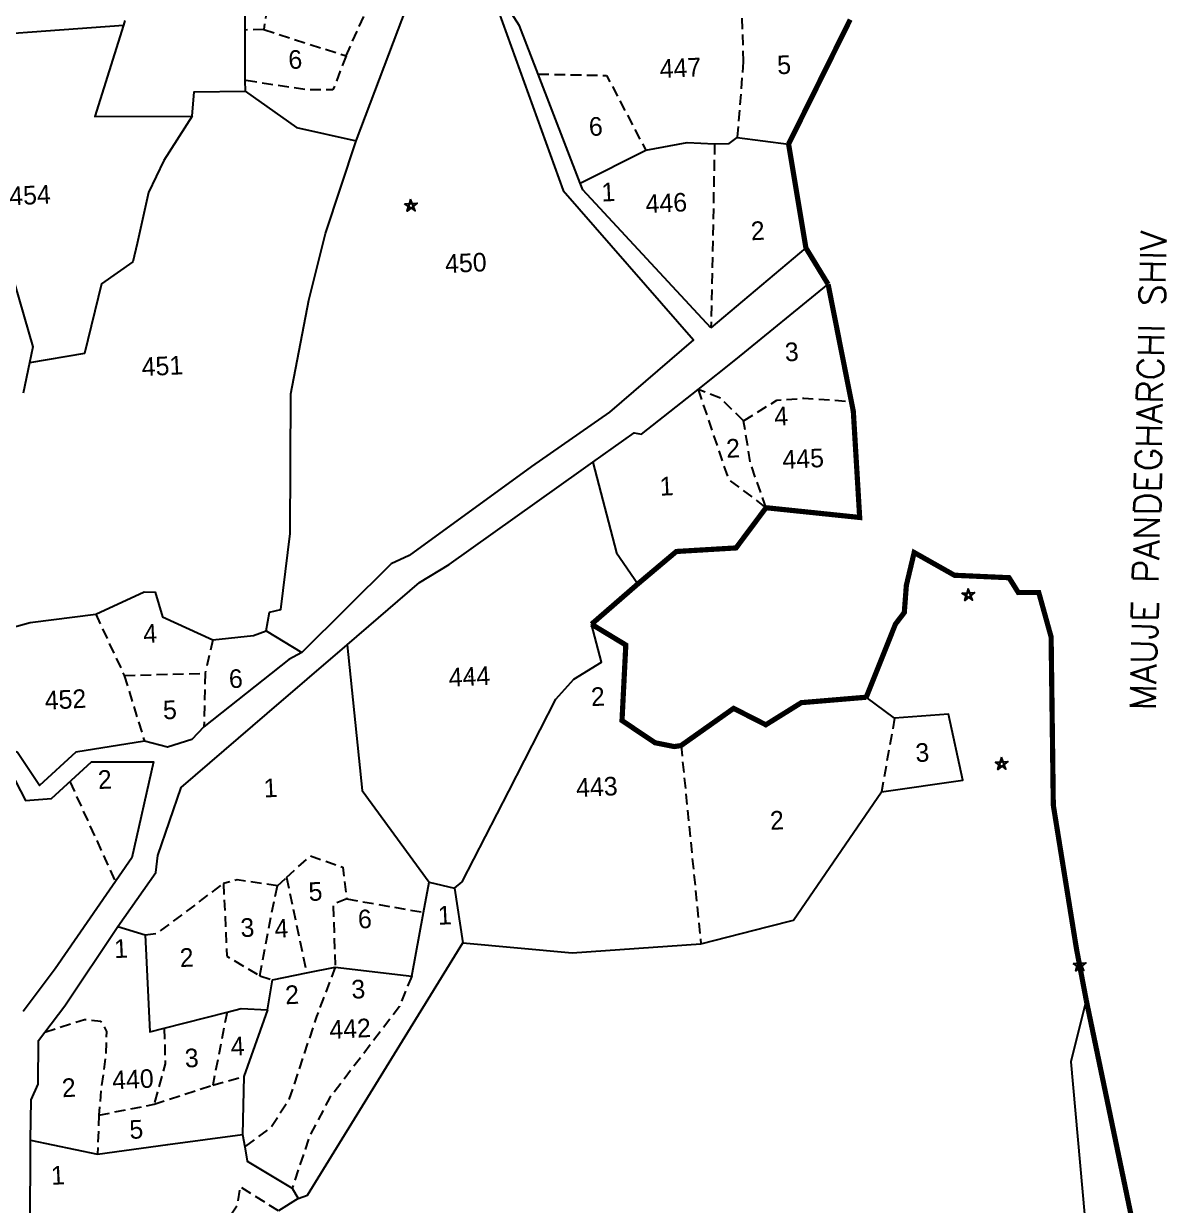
# Model space of a CAD drawing. Header units: metres. Extents: x 291404 to 294611, y 2095644 to 2100556.
# Drawn here: x 293308 to 293837, y 2097323 to 2097870 of the extents above; entities that cross this region are included whole.
import ezdxf
from ezdxf.enums import TextEntityAlignment as Align

# ---------------------------------------------------------------- set-up
doc = ezdxf.new("R2010")
doc.units = ezdxf.units.M
doc.header["$MEASUREMENT"] = 0
doc.linetypes.add('DASHDOT', pattern=[1, 0.5, -0.25, 0, -0.25])
doc.linetypes.add('DASHED', pattern=[0.75, 0.5, -0.25])
for name, color, linetype in [('POLY_PARCEL', 6, 'Continuous'), ('POLY_SUBPARCEL', 6, 'DASHED'), ('POLY_WATER', 4, 'Continuous'), ('SYM_STONE', 1, 'Continuous'), ('TEXT_MAPIN', 7, 'Continuous'), ('TEXT_MAPOUT', 7, 'Continuous'), ('TEXT_PARCEL', 7, 'Continuous'), ('V_BOUND_LINE', 7, 'Continuous'), ('V_BOUND_STREAM_LINE', 7, 'DASHDOT')]:
    doc.layers.add(name, color=color, linetype=linetype)
doc.styles.get("Standard").update_dxf_attribs({"font": 'simplex.shx'})
doc.styles.add('TEXT_MAP', font='', dxfattribs={"height": 2.5})
doc.styles.get('TEXT_MAP').set_extended_font_data('Kruti Dev 050')

# ---------------------------------------------------------------- blocks, each defined once
blk = doc.blocks.new('STONE_STAR')
for points in [[(-0.61, 0.2), (0.61, 0.2), (-0.38, -0.52), (-0.23, -0.07)], [(0, 0.64), (-0.38, -0.52), (0, -0.24), (0.38, -0.52)]]:
    blk.add_lwpolyline(points, close=True)
blk.add_lwpolyline([(-0.23, -0.07), (0, -0.24)])

msp = doc.modelspace()

# ---------------------------------------------------------------- linework, layer by layer
at = {"layer": 'POLY_PARCEL'}
for points in [[(293461.75, 2097815.84), (293502.34, 2097923.28), (293505.05, 2097925.94), (293505.76, 2097956.86)], [(293410.32, 2097888.8), (293410.13, 2097867.11)], [(293260.68, 2097862.51), (293354.02, 2097869.38)], [(293354.02, 2097869.38), (293340.66, 2097827.09), (293385.81, 2097827.22)], [(293410.13, 2097867.11), (293410.22, 2097843.76)], [(293410.22, 2097843.76), (293410.24, 2097838.75)], [(293385.81, 2097827.22), (293386.68, 2097838.42), (293410.24, 2097838.75)], [(293410.24, 2097838.75), (293434.08, 2097821.94), (293461.75, 2097815.84)], [(293385.81, 2097827.22), (293372.67, 2097806.73)], [(293420.01, 2097588.74), (293421.58, 2097597.48), (293426.89, 2097598.68), (293431.17, 2097633.88), (293431.5, 2097698.52), (293439.79, 2097741.96), (293447.44, 2097772.9), (293461.75, 2097815.84)], [(293595.76, 2097811.48), (293615.02, 2097814.95), (293627.69, 2097814.45)], [(293627.69, 2097814.45), (293634.45, 2097814.47), (293638.17, 2097817.34), (293638.17, 2097817.34)], [(293638.17, 2097817.34), (293661.94, 2097814.27)], [(293565.5, 2097796.22), (293595.76, 2097811.48)], [(293372.67, 2097806.73), (293365.48, 2097791.9), (293360.33, 2097768.2), (293358.29, 2097759.71), (293343.73, 2097749.55), (293335.84, 2097717.32), (293310.4, 2097712.87)], [(293262.84, 2097751.33), (293266.11, 2097755.58), (293280.06, 2097754.05), (293289.98, 2097751.07), (293303.64, 2097749.21), (293311.98, 2097720.3), (293310.4, 2097712.87)], [(293310.4, 2097712.87), (293307.45, 2097698.93)], [(293571.26, 2097666.91), (293582.29, 2097624.87), (293592.12, 2097610.52)], [(293341.09, 2097596.57), (293363.62, 2097606.81), (293368.67, 2097606.74), (293372.07, 2097595.24), (293395.29, 2097584.7)], [(293290.6, 2097584.04), (293292.01, 2097587.57), (293310.69, 2097592.58), (293341.09, 2097596.57)], [(293395.29, 2097584.7), (293414.12, 2097586.56), (293420.01, 2097588.74)], [(293420.01, 2097588.74), (293436.48, 2097578.71)], [(293507.22, 2097469.55), (293510.73, 2097472.53), (293532.38, 2097514.5), (293554.23, 2097557.21), (293562.52, 2097566.33), (293575.37, 2097574.27), (293570.67, 2097591.86)], [(293457.59, 2097582.25), (293464.51, 2097514.87), (293495.54, 2097472.36)], [(293711.04, 2097548.29), (293697.89, 2097558.04)], [(293704.89, 2097514.21), (293742.66, 2097519.61), (293735.97, 2097550.15), (293711.04, 2097548.29)], [(293621.33, 2097443.79), (293652.66, 2097451.9), (293664.22, 2097454.74), (293704.89, 2097514.21)], [(293492.93, 2097458.39), (293495.54, 2097472.36)], [(293495.54, 2097472.36), (293507.22, 2097469.55)], [(293507.22, 2097469.55), (293511.13, 2097444.29)], [(293487.41, 2097428.87), (293492.93, 2097458.39)], [(293351.29, 2097451.76), (293364.02, 2097447.92)], [(293364.02, 2097447.92), (293366.2, 2097403.01), (293372.88, 2097404.71)], [(293434.87, 2097325.82), (293439.12, 2097327.43), (293511.13, 2097444.29)], [(293511.13, 2097444.29), (293561.73, 2097439.6), (293621.33, 2097443.79)], [(293423.03, 2097427.15), (293438.72, 2097430.35)], [(293438.72, 2097430.35), (293452.02, 2097433.06)], [(293452.02, 2097433.06), (293487.41, 2097428.87)], [(293420.6, 2097413.24), (293423.03, 2097427.15)], [(293401.91, 2097412.11), (293408.47, 2097413.78), (293420.6, 2097413.24)], [(293420.6, 2097413.24), (293409.72, 2097382.33)], [(293799.75, 2097417.75), (293792.64, 2097389.1), (293798.9, 2097318.62)], [(293372.88, 2097404.71), (293401.91, 2097412.11)], [(293409.72, 2097382.33), (293409.06, 2097355.43)], [(293310.89, 2097352.82), (293341.9, 2097346.32)], [(293341.9, 2097346.32), (293374.51, 2097350.83), (293409.06, 2097355.43)], [(293409.06, 2097355.43), (293410.08, 2097349.78)], [(293410.08, 2097349.78), (293411.28, 2097343.19), (293432.04, 2097330.56)], [(293434.87, 2097325.82), (293425.72, 2097320.18)], [(293432.04, 2097330.56), (293434.87, 2097325.82)]]:
    msp.add_lwpolyline(points, dxfattribs=at)
at = {"layer": 'POLY_SUBPARCEL', "ltscale": 10, "flags": 128}
for points in [[(293346.78, 2097944.92), (293351.24, 2097933.68), (293357.19, 2097881.38), (293354.02, 2097869.38)], [(293421.49, 2097884.82), (293418.94, 2097867.3)], [(293457, 2097855.14), (293465.55, 2097874.1), (293464.89, 2097879.74)], [(293640.1, 2097880.03), (293640.93, 2097852.37)], [(293418.94, 2097867.3), (293410.13, 2097867.11)], [(293418.94, 2097867.3), (293457, 2097855.14)], [(293457, 2097855.14), (293450.96, 2097839.34), (293438.08, 2097839.47), (293410.22, 2097843.76)], [(293640.93, 2097852.37), (293638.17, 2097817.34)], [(293545.99, 2097846.73), (293577.67, 2097846.07), (293595.76, 2097811.48)], [(293627.69, 2097814.45), (293625.98, 2097729.19)], [(293641.09, 2097686.14), (293630.37, 2097696.59), (293620.05, 2097700.65)], [(293620.05, 2097700.65), (293634.09, 2097658.94), (293651.49, 2097645.82)], [(293641.09, 2097686.14), (293656.54, 2097695.59), (293668.98, 2097696.58), (293690.99, 2097695.05)], [(293651.49, 2097645.82), (293644.33, 2097666.25), (293641.09, 2097686.14)], [(293341.09, 2097596.57), (293354.33, 2097568.08)], [(293395.29, 2097584.7), (293391.76, 2097569.14)], [(293354.33, 2097568.08), (293391.76, 2097569.14)], [(293354.33, 2097568.08), (293363.69, 2097537.66)], [(293391.76, 2097569.14), (293391.23, 2097544.27)], [(293711.04, 2097548.29), (293704.89, 2097514.21)], [(293612.13, 2097535.65), (293621.33, 2097443.79)], [(293329.14, 2097518.93), (293350.19, 2097472.65)], [(293429.49, 2097474.49), (293440.51, 2097484.61), (293455.53, 2097479.28), (293457.37, 2097464.62)], [(293425.29, 2097470.63), (293406.6, 2097473.5), (293400.25, 2097471.68)], [(293425.29, 2097470.63), (293429.49, 2097474.49)], [(293429.49, 2097474.49), (293438.72, 2097430.35)], [(293364.02, 2097447.92), (293369.57, 2097448.63), (293400.25, 2097471.68)], [(293400.25, 2097471.68), (293401.88, 2097438.09), (293417.09, 2097428.99)], [(293417.09, 2097428.99), (293422.21, 2097456.1), (293425.29, 2097470.63)], [(293457.37, 2097464.62), (293451.06, 2097462.04), (293452.02, 2097433.06)], [(293457.37, 2097464.62), (293492.93, 2097458.39)], [(293452.02, 2097433.06), (293443.36, 2097410.22), (293430.48, 2097371.38), (293422.38, 2097358.89), (293410.08, 2097349.78)], [(293417.09, 2097428.99), (293423.03, 2097427.15)], [(293487.41, 2097428.87), (293481.75, 2097414.73), (293449.36, 2097372.3), (293440.01, 2097354.44), (293432.04, 2097330.56)], [(293317.55, 2097402.96), (293335.93, 2097408.79), (293343.53, 2097408.02), (293346.04, 2097403.22), (293345.8, 2097392.62), (293343.56, 2097376.24), (293342.62, 2097364.47)], [(293401.91, 2097412.11), (293395.32, 2097378.38)], [(293372.88, 2097404.71), (293373.26, 2097388.28), (293368.12, 2097369.49)], [(293395.32, 2097378.38), (293409.72, 2097382.33)], [(293368.12, 2097369.49), (293395.32, 2097378.38)], [(293342.62, 2097364.47), (293368.12, 2097369.49)], [(293342.62, 2097364.47), (293341.9, 2097346.32)], [(293425.72, 2097320.18), (293407.95, 2097331.24), (293406.43, 2097322.4), (293395.27, 2097304.64)]]:
    msp.add_lwpolyline(points, dxfattribs=at)
at = {"layer": 'POLY_WATER'}
for points in [[(293533.21, 2097954.55), (293527.46, 2097876.13), (293557.63, 2097792.76), (293617.88, 2097723.58), (293579.04, 2097690.16), (293542.93, 2097664.89), (293486.28, 2097623.74), (293477.96, 2097619.82), (293436.48, 2097578.71)], [(293545.99, 2097846.73), (293537.37, 2097869.06), (293533.54, 2097875.11), (293532.98, 2097886.72), (293535.61, 2097888.1)], [(293565.5, 2097796.22), (293545.99, 2097846.73)], [(293625.98, 2097729.19), (293566.73, 2097793.04), (293565.5, 2097796.22)], [(293669.94, 2097766.2), (293625.98, 2097729.19)], [(293620.05, 2097700.65), (293637.5, 2097714.45), (293680.23, 2097749.33)], [(293571.26, 2097666.91), (293590.47, 2097680.57), (293593.83, 2097679.9), (293620.05, 2097700.65)], [(293457.59, 2097582.25), (293491, 2097611.2), (293504.74, 2097619.56), (293565.85, 2097663.06), (293571.26, 2097666.91)], [(293351.29, 2097451.76), (293368.87, 2097476.84), (293369.94, 2097484.79), (293380.68, 2097516.29), (293420.45, 2097550.52), (293457.59, 2097582.25)], [(293436.48, 2097578.71), (293430.47, 2097575.49), (293391.23, 2097544.27)], [(293242.27, 2097552.27), (293293.63, 2097527.21), (293301.55, 2097523.98), (293308.67, 2097510.26), (293320.65, 2097511.13), (293339.18, 2097528.15), (293367.92, 2097528.08), (293357.76, 2097483.63), (293322.33, 2097432.27), (293307.52, 2097412.51)], [(293391.23, 2097544.27), (293385.64, 2097538.43), (293374.38, 2097534.96), (293363.69, 2097537.66)], [(293363.69, 2097537.66), (293331.97, 2097532.61), (293315.02, 2097517.13), (293304.89, 2097532.47), (293291.72, 2097537.98)], [(293317.55, 2097402.96), (293326.86, 2097415.03), (293351.29, 2097451.76)], [(293310.89, 2097352.82), (293311.27, 2097371.52), (293314.45, 2097378.74), (293314.54, 2097399.05), (293317.55, 2097402.96)], [(293310.75, 2097310.37), (293310.89, 2097352.82)]]:
    msp.add_lwpolyline(points, dxfattribs=at)
at = {"layer": 'TEXT_MAPIN'}
msp.add_point((293514.14, 2097567.62), dxfattribs=at)
at = {"layer": 'V_BOUND_LINE', "const_width": 2.4}
for points in [[(293661.94, 2097814.27), (293690.46, 2097871.94)], [(293669.94, 2097766.2), (293661.94, 2097814.27)], [(293690.99, 2097695.05), (293680.23, 2097749.33)], [(293651.49, 2097645.82), (293694.85, 2097641.31), (293691.91, 2097690.42), (293690.99, 2097695.05)], [(293592.12, 2097610.52), (293609.97, 2097625.55), (293637.6, 2097627.2), (293651.49, 2097645.82)], [(293799.75, 2097417.75), (293795.23, 2097441.52), (293784.51, 2097507.99), (293783.49, 2097585.98), (293777.76, 2097606.58), (293768.3, 2097606.52), (293764.02, 2097613.4), (293738.73, 2097614.54), (293720.08, 2097625.07), (293716.47, 2097609.92), (293715.51, 2097597.26), (293711.43, 2097591.94), (293697.89, 2097558.04)], [(293570.67, 2097591.86), (293592.12, 2097610.52)], [(293612.13, 2097535.65), (293609, 2097535.18), (293600.1, 2097536.95), (293584.8, 2097547.23), (293586.56, 2097582.24), (293570.67, 2097591.86)], [(293697.89, 2097558.04), (293667.85, 2097555.53), (293651.39, 2097545.28), (293636.48, 2097552.88), (293612.13, 2097535.65)], [(293820.68, 2097317.32), (293799.75, 2097417.75)]]:
    msp.add_lwpolyline(points, dxfattribs=at)
at = {"layer": 'V_BOUND_STREAM_LINE', "ltscale": 10, "const_width": 2.4, "flags": 128}
msp.add_lwpolyline([(293680.23, 2097749.33), (293669.94, 2097766.2)], dxfattribs=at)

# ---------------------------------------------------------------- block references
at = {"layer": 'SYM_STONE', "xscale": 4.79050121670089, "yscale": 4.79050121670089, "zscale": 4.79050121670089, "rotation": 2.778780771336831}
for p in [(293487.05, 2097785.73), (293745.17, 2097605.4), (293760.59, 2097527.18), (293796.7, 2097433.83)]:
    msp.add_blockref('STONE_STAR', p, dxfattribs=at)

# ---------------------------------------------------------------- texts
at = {"layer": 'TEXT_MAPIN', "style": 'TEXT_MAP'}
for s, p in [('6', (293433.49, 2097853.46)), ('5', (293659.84, 2097850.97)), ('6', (293572.64, 2097822.45)), ('1', (293578.45, 2097792.08)), ('2', (293647.65, 2097774.22)), ('3', (293663.39, 2097718.06)), ('4', (293658.48, 2097688.23)), ('2', (293636.22, 2097673.43)), ('1', (293605.4, 2097655.83)), ('4', (293366.29, 2097587.54)), ('6', (293405.97, 2097566.66)), ('2', (293573.62, 2097558.41)), ('5', (293375.44, 2097552.16)), ('3', (293723.86, 2097532.45)), ('2', (293345.31, 2097520.01)), ('1', (293422.04, 2097516.04)), ('2', (293656.54, 2097501.11)), ('5', (293442.86, 2097468.02)), ('6', (293465.72, 2097455.33)), ('1', (293502.71, 2097457.07)), ('3', (293411.33, 2097451.36)), ('4', (293427.07, 2097450.99)), ('1', (293352.8, 2097441.62)), ('2', (293383.22, 2097437.55)), ('2', (293432.03, 2097420.31)), ('3', (293462.69, 2097422.83)), ('4', (293406.79, 2097396.43)), ('3', (293385.55, 2097390.95)), ('2', (293328.64, 2097377.25)), ('5', (293359.89, 2097357.82)), ('1', (293323.59, 2097336.62))]:
    msp.add_text(s, height=8.62, rotation=2.7788, dxfattribs=at).set_placement(p, align=Align.MIDDLE)
at = {"layer": 'TEXT_MAPOUT'}
msp.add_text('MAUJE PANDEGHARCHI SHIV', height=11.9763, rotation=88.6908, dxfattribs=at).set_placement((293831.88, 2097551.81))
at = {"layer": 'TEXT_PARCEL', "style": 'TEXT_MAP'}
for s, p in [('447', (293611.84, 2097849.58)), ('454', (293310.65, 2097790.56)), ('446', (293605.3, 2097787)), ('450', (293512.48, 2097759.24)), ('451', (293372, 2097711.44)), ('445', (293668.66, 2097668.48)), ('444', (293514.14, 2097567.62)), ('452', (293327.11, 2097557.05)), ('443', (293573.13, 2097516.54)), ('442', (293458.89, 2097404.57)), ('440', (293358.32, 2097381.08))]:
    msp.add_text(s, height=8.623, rotation=2.7788, dxfattribs=at).set_placement(p, align=Align.MIDDLE)

doc.saveas('drawing.dxf')
